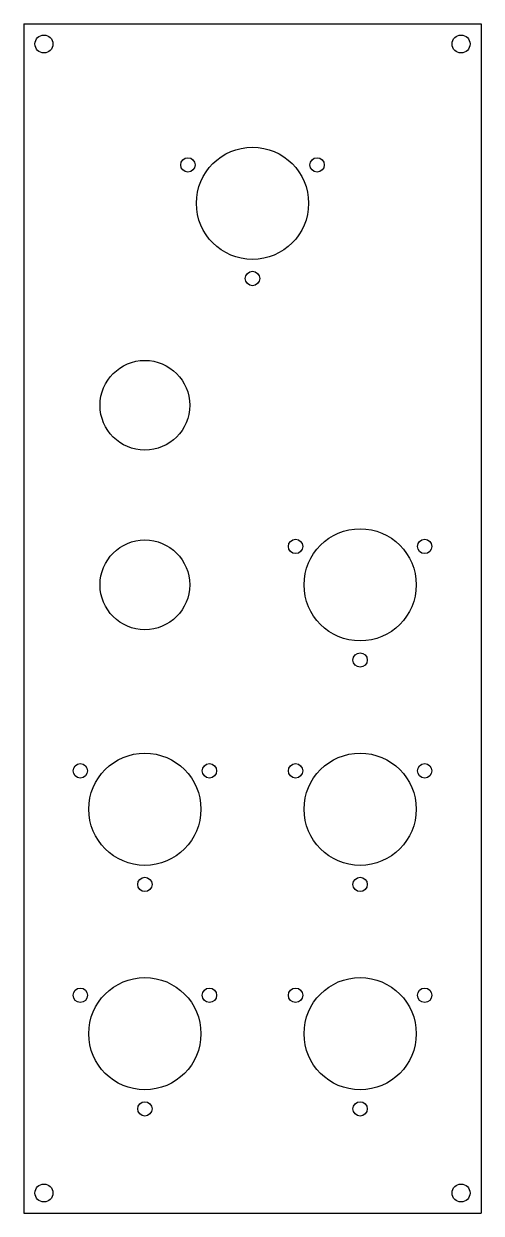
# Model space of a CAD drawing. Extents: x -51 to 51, y -132 to 132.
import ezdxf

# ---------------------------------------------------------------- set-up
doc = ezdxf.new("R2010")
doc.units = 0
doc.layers.add('VISIBLE', color=7, linetype='CONTINUOUS')

msp = doc.modelspace()

# ---------------------------------------------------------------- linework, layer by layer
at = {"layer": 'VISIBLE'}
for p, q in [((-51, 132.5), (-51, -132.5)), ((-51, 132.5), (51, 132.5)), ((51, 132.5), (51, -132.5)), ((-51, -132.5), (51, -132.5))]:
    msp.add_line(p, q, dxfattribs=at)
for centre, radius in [((-46.5, 128), 2), ((46.5, 128), 2), ((0, 92.5), 12.5), ((-14.4, 101.06), 1.6), ((14.4, 101.06), 1.6), ((0, 75.75), 1.6), ((-24, 47.5), 10), ((24, 7.5), 12.5), ((-24, 7.5), 10), ((9.6, 16.06), 1.6), ((38.4, 16.06), 1.6), ((24, -9.25), 1.6), ((-24, -42.5), 12.5), ((24, -42.5), 12.5), ((-38.4, -33.94), 1.6), ((-9.6, -33.94), 1.6), ((9.6, -33.94), 1.6), ((38.4, -33.94), 1.6), ((-24, -59.25), 1.6), ((24, -59.25), 1.6), ((-24, -92.5), 12.5), ((24, -92.5), 12.5), ((-38.4, -83.94), 1.6), ((-9.6, -83.94), 1.6), ((9.6, -83.94), 1.6), ((38.4, -83.94), 1.6), ((-24, -109.25), 1.6), ((24, -109.25), 1.6), ((-46.5, -128), 2), ((46.5, -128), 2)]:
    msp.add_circle(centre, radius, dxfattribs=at)

doc.saveas('drawing.dxf')
